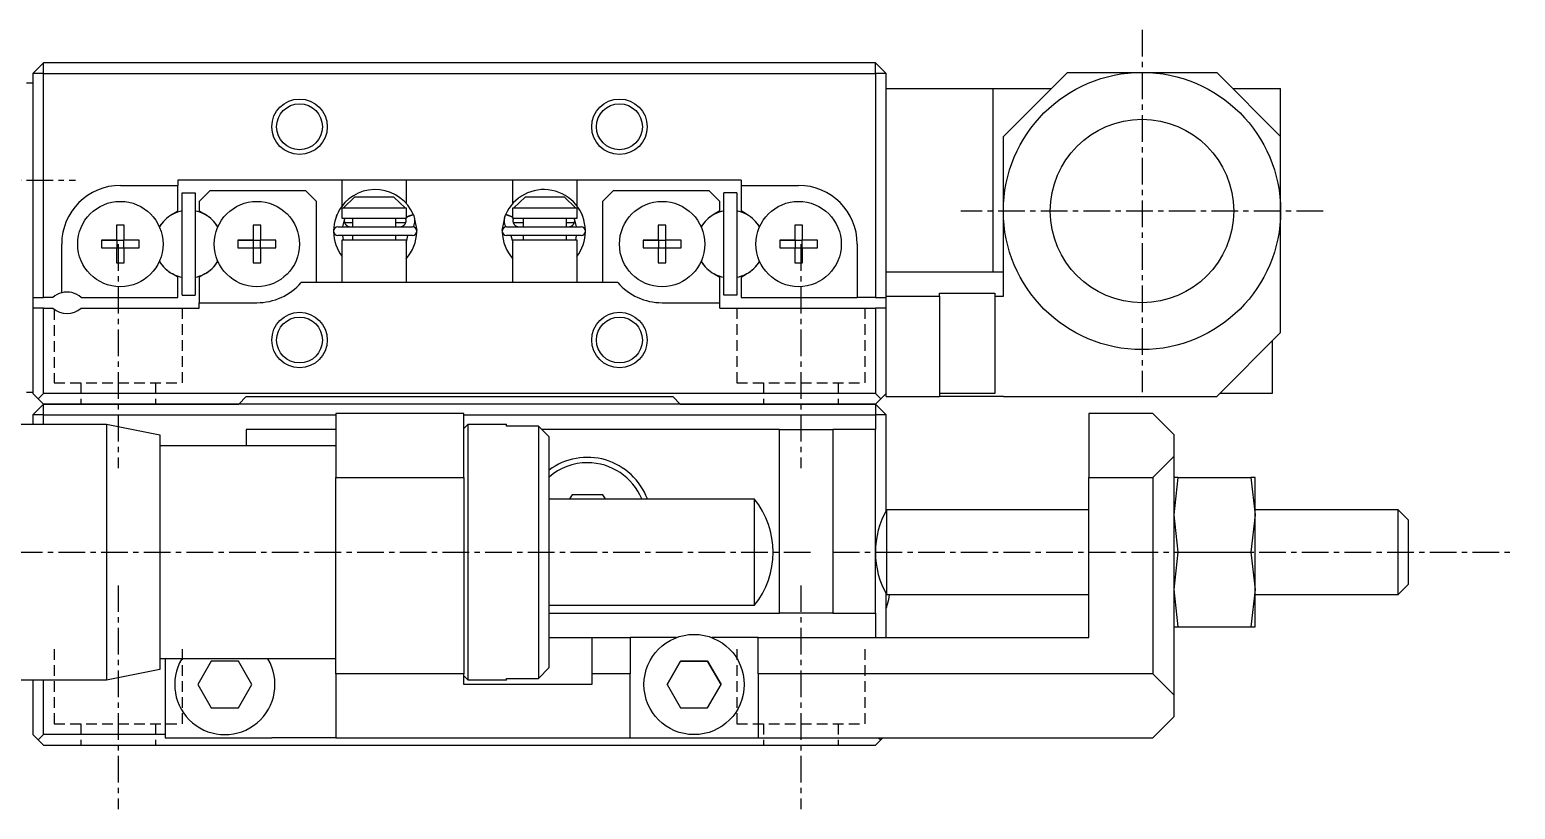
# Model space of a CAD drawing. Extents: x 10 to 385, y 10 to 217.
# Drawn here: x 265 to 334.7, y 21.8 to 58.4 of the extents above; entities that cross this region are included whole.
import ezdxf

# ---------------------------------------------------------------- set-up
doc = ezdxf.new("R2010")
doc.units = 0
doc.linetypes.add('CENTER', pattern=[2, 1.25, -0.25, 0.25, -0.25])
doc.linetypes.add('DASHED', pattern=[0.75, 0.5, -0.25])
doc.layers.get('0').update_dxf_attribs({"linetype": 'CONTINUOUS'})
doc.layers.add('CENTER', color=1, linetype='CENTER')

msp = doc.modelspace()

# ---------------------------------------------------------------- linework, layer by layer
at = {"color": 7, "linetype": 'CONTINUOUS'}
for p, q in [((265.16, 56.337), (265.66, 56.837)), ((265.66, 56.337), (265.66, 56.837)), ((304.66, 56.837), (265.66, 56.837)), ((304.66, 56.337), (304.66, 56.837)), ((305.16, 56.337), (304.66, 56.837)), ((265.16, 55.887), (264.86, 55.887)), ((265.66, 56.337), (265.16, 56.337)), ((265.16, 56.337), (265.16, 45.837)), ((265.66, 45.837), (265.66, 56.337)), ((265.66, 56.337), (304.66, 56.337)), ((304.66, 56.337), (304.66, 45.837)), ((305.16, 56.337), (304.66, 56.337)), ((305.16, 45.837), (305.16, 56.337)), ((310.66, 53.387), (313.66, 56.387)), ((313.66, 56.387), (317.16, 56.387)), ((317.16, 56.387), (320.66, 56.387)), ((320.66, 56.387), (323.66, 53.387)), ((305.16, 55.637), (310.16, 55.637)), ((310.16, 55.637), (310.16, 47.037)), ((310.16, 55.637), (312.91, 55.637)), ((321.41, 55.637), (323.66, 55.637)), ((323.66, 53.387), (323.66, 55.637)), ((310.66, 49.887), (310.66, 53.387)), ((323.66, 49.887), (323.66, 53.387)), ((269.26, 51.087), (271.96, 51.087)), ((271.96, 51.337), (271.96, 51.087)), ((298.36, 51.337), (271.96, 51.337)), ((271.96, 49.888), (271.96, 51.087)), ((279.66, 50.129), (279.66, 51.337)), ((282.66, 51.337), (282.66, 50.242)), ((287.66, 50.242), (287.66, 51.337)), ((290.66, 51.337), (290.66, 50.129)), ((298.36, 51.337), (298.36, 51.087)), ((298.36, 51.087), (301.06, 51.087)), ((298.36, 51.087), (298.36, 49.888)), ((272.16, 50.737), (272.76, 50.737)), ((272.16, 45.937), (272.16, 50.737)), ((272.76, 50.737), (272.76, 45.937)), ((272.96, 50.337), (273.46, 50.837)), ((272.96, 50.337), (272.96, 49.888)), ((277.96, 50.837), (273.46, 50.837)), ((277.96, 50.837), (278.46, 50.337)), ((278.46, 46.537), (278.46, 50.337)), ((280.244, 50.537), (279.715, 50.037)), ((282.077, 50.537), (280.244, 50.537)), ((282.606, 50.037), (282.077, 50.537)), ((282.66, 50.241), (282.66, 50.241)), ((287.66, 50.241), (287.66, 50.241)), ((288.244, 50.537), (287.715, 50.037)), ((290.077, 50.537), (288.244, 50.537)), ((290.606, 50.037), (290.077, 50.537)), ((291.86, 50.337), (292.36, 50.837)), ((291.86, 50.337), (291.86, 46.537)), ((296.86, 50.837), (292.36, 50.837)), ((296.86, 50.837), (297.36, 50.337)), ((297.36, 49.888), (297.36, 50.337)), ((298.16, 50.737), (297.56, 50.737)), ((297.56, 45.937), (297.56, 50.737)), ((298.16, 50.737), (298.16, 45.937)), ((271.7, 49.738), (271.96, 49.888)), ((272.96, 49.888), (273.22, 49.738)), ((279.392, 49.652), (279.413, 49.707)), ((279.417, 49.711), (279.418, 49.716)), ((279.66, 50.128), (279.66, 50.128)), ((279.66, 50.128), (279.66, 50.128)), ((279.66, 50.037), (279.715, 50.037)), ((279.66, 49.537), (279.66, 50.037)), ((282.66, 49.537), (279.66, 49.537)), ((279.775, 49.537), (279.669, 49.144)), ((279.715, 50.037), (282.606, 50.037)), ((279.759, 49.464), (279.758, 49.45)), ((279.761, 49.479), (279.759, 49.464)), ((279.764, 49.494), (279.761, 49.479)), ((279.767, 49.508), (279.764, 49.494)), ((279.771, 49.522), (279.767, 49.508)), ((279.776, 49.536), (279.771, 49.522)), ((279.781, 49.551), (279.776, 49.536)), ((280.16, 49.144), (280.16, 49.537)), ((282.16, 49.537), (282.16, 49.144)), ((282.606, 50.037), (282.66, 50.037)), ((282.634, 49.553), (282.625, 49.574)), ((282.636, 49.544), (282.634, 49.551)), ((282.642, 49.53), (282.636, 49.544)), ((282.646, 49.515), (282.642, 49.53)), ((282.65, 49.501), (282.646, 49.515)), ((282.652, 49.487), (282.65, 49.501)), ((282.655, 49.472), (282.652, 49.487)), ((282.656, 49.457), (282.655, 49.472)), ((282.657, 49.442), (282.656, 49.457)), ((282.66, 50.037), (282.66, 49.537)), ((282.763, 49.648), (282.66, 49.591)), ((282.66, 49.58), (282.669, 49.586)), ((282.669, 49.586), (282.679, 49.592)), ((282.679, 49.592), (282.689, 49.598)), ((282.689, 49.598), (282.7, 49.605)), ((282.7, 49.605), (282.713, 49.612)), ((282.713, 49.612), (282.726, 49.618)), ((282.726, 49.618), (282.739, 49.625)), ((282.739, 49.625), (282.753, 49.632)), ((282.753, 49.632), (282.768, 49.639)), ((282.997, 49.716), (282.763, 49.648)), ((282.768, 49.639), (282.783, 49.646)), ((282.783, 49.646), (282.798, 49.652)), ((282.798, 49.652), (282.813, 49.659)), ((282.813, 49.659), (282.828, 49.665)), ((282.828, 49.665), (282.844, 49.671)), ((282.844, 49.671), (282.859, 49.677)), ((282.859, 49.677), (282.874, 49.682)), ((282.874, 49.682), (282.888, 49.687)), ((282.888, 49.687), (282.902, 49.692)), ((282.902, 49.692), (282.915, 49.696)), ((282.915, 49.696), (282.928, 49.7)), ((282.928, 49.7), (282.94, 49.703)), ((282.94, 49.703), (282.951, 49.706)), ((282.951, 49.706), (282.961, 49.708)), ((282.961, 49.708), (282.97, 49.71)), ((282.97, 49.71), (282.978, 49.711)), ((282.978, 49.711), (282.985, 49.712)), ((282.985, 49.712), (282.991, 49.712)), ((282.991, 49.712), (282.995, 49.711)), ((282.995, 49.711), (282.999, 49.71)), ((282.996, 49.717), (283, 49.707)), ((282.999, 49.71), (283.001, 49.708)), ((283.001, 49.708), (283.002, 49.707)), ((283.002, 49.707), (283.014, 49.677)), ((283.014, 49.677), (283.025, 49.644)), ((283.022, 49.654), (283.156, 48.968)), ((283.025, 49.644), (283.034, 49.611)), ((283.034, 49.611), (283.042, 49.578)), ((283.042, 49.578), (283.048, 49.544)), ((283.048, 49.544), (283.053, 49.51)), ((283.053, 49.51), (283.056, 49.475)), ((283.056, 49.475), (283.057, 49.441)), ((287.165, 48.969), (287.299, 49.653)), ((287.264, 49.454), (287.266, 49.489)), ((287.264, 49.42), (287.264, 49.454)), ((287.266, 49.489), (287.27, 49.523)), ((287.27, 49.523), (287.275, 49.557)), ((287.275, 49.557), (287.281, 49.591)), ((287.281, 49.591), (287.29, 49.624)), ((287.29, 49.624), (287.3, 49.657)), ((287.3, 49.657), (287.312, 49.69)), ((287.312, 49.69), (287.319, 49.707)), ((287.32, 49.708), (287.319, 49.707)), ((287.322, 49.71), (287.32, 49.708)), ((287.325, 49.711), (287.322, 49.71)), ((287.324, 49.716), (287.558, 49.648)), ((287.33, 49.712), (287.325, 49.711)), ((287.336, 49.712), (287.33, 49.712)), ((287.343, 49.711), (287.336, 49.712)), ((287.351, 49.71), (287.343, 49.711)), ((287.36, 49.708), (287.351, 49.71)), ((287.37, 49.706), (287.36, 49.708)), ((287.381, 49.703), (287.37, 49.706)), ((287.393, 49.7), (287.381, 49.703)), ((287.406, 49.696), (287.393, 49.7)), ((287.419, 49.692), (287.406, 49.696)), ((287.433, 49.687), (287.419, 49.692)), ((287.447, 49.682), (287.433, 49.687)), ((287.462, 49.677), (287.447, 49.682)), ((287.477, 49.671), (287.462, 49.677)), ((287.492, 49.665), (287.477, 49.671)), ((287.508, 49.659), (287.492, 49.665)), ((287.523, 49.652), (287.508, 49.659)), ((287.538, 49.646), (287.523, 49.652)), ((287.553, 49.639), (287.538, 49.646)), ((287.568, 49.632), (287.553, 49.639)), ((287.558, 49.648), (287.66, 49.591)), ((287.582, 49.625), (287.568, 49.632)), ((287.595, 49.618), (287.582, 49.625)), ((287.608, 49.612), (287.595, 49.618)), ((287.62, 49.605), (287.608, 49.612)), ((287.632, 49.598), (287.62, 49.605)), ((287.642, 49.592), (287.632, 49.598)), ((287.652, 49.586), (287.642, 49.592)), ((287.66, 49.58), (287.652, 49.586)), ((287.66, 50.037), (287.715, 50.037)), ((287.66, 49.537), (287.66, 50.037)), ((290.66, 49.537), (287.66, 49.537)), ((287.665, 49.464), (287.664, 49.45)), ((287.667, 49.479), (287.665, 49.464)), ((287.67, 49.494), (287.667, 49.479)), ((287.673, 49.508), (287.67, 49.494)), ((287.677, 49.522), (287.673, 49.508)), ((287.682, 49.536), (287.677, 49.522)), ((287.687, 49.551), (287.682, 49.536)), ((287.715, 50.037), (290.606, 50.037)), ((288.16, 49.144), (288.16, 49.537)), ((290.16, 49.537), (290.16, 49.144)), ((290.543, 49.544), (290.54, 49.551)), ((290.548, 49.53), (290.543, 49.544)), ((290.652, 49.144), (290.546, 49.537)), ((290.552, 49.515), (290.548, 49.53)), ((290.556, 49.501), (290.552, 49.515)), ((290.559, 49.487), (290.556, 49.501)), ((290.561, 49.472), (290.559, 49.487)), ((290.562, 49.457), (290.561, 49.472)), ((290.563, 49.442), (290.562, 49.457)), ((290.606, 50.037), (290.66, 50.037)), ((290.66, 50.037), (290.66, 49.537)), ((290.904, 49.712), (290.903, 49.716)), ((290.908, 49.707), (290.929, 49.649)), ((297.36, 49.888), (297.1, 49.738)), ((298.62, 49.738), (298.36, 49.888)), ((310.66, 45.887), (310.66, 49.887)), ((323.66, 44.187), (323.66, 49.887)), ((269.44, 49.224), (269.08, 49.224)), ((269.08, 49.224), (269.08, 48.517)), ((269.44, 48.517), (269.44, 49.224)), ((275.84, 49.224), (275.48, 49.224)), ((275.48, 49.224), (275.48, 48.517)), ((275.84, 48.517), (275.84, 49.224)), ((279.457, 49.144), (282.957, 49.144)), ((279.758, 49.45), (279.758, 49.435)), ((279.758, 49.435), (279.759, 49.42)), ((279.759, 49.42), (279.76, 49.405)), ((279.76, 49.405), (279.762, 49.391)), ((279.762, 49.391), (279.765, 49.376)), ((279.765, 49.376), (279.768, 49.362)), ((279.768, 49.362), (279.773, 49.347)), ((279.773, 49.347), (279.778, 49.334)), ((280.16, 49.337), (279.776, 49.337)), ((279.778, 49.334), (279.783, 49.32)), ((279.783, 49.32), (279.79, 49.306)), ((279.79, 49.306), (279.797, 49.293)), ((279.797, 49.293), (279.804, 49.281)), ((279.804, 49.281), (279.813, 49.269)), ((279.813, 49.269), (279.822, 49.257)), ((279.822, 49.257), (279.831, 49.245)), ((279.831, 49.245), (279.841, 49.235)), ((279.841, 49.235), (279.852, 49.224)), ((279.852, 49.224), (279.863, 49.215)), ((279.863, 49.215), (279.875, 49.205)), ((279.875, 49.205), (279.887, 49.197)), ((279.887, 49.197), (279.899, 49.189)), ((279.899, 49.189), (279.912, 49.181)), ((279.912, 49.181), (279.925, 49.174)), ((279.925, 49.174), (279.938, 49.168)), ((279.938, 49.168), (279.952, 49.163)), ((279.952, 49.163), (279.966, 49.158)), ((279.966, 49.158), (279.98, 49.154)), ((279.98, 49.154), (279.994, 49.15)), ((279.994, 49.15), (280.009, 49.148)), ((280.009, 49.148), (280.023, 49.146)), ((280.023, 49.146), (280.038, 49.144)), ((280.038, 49.144), (280.053, 49.144)), ((280.053, 49.144), (280.058, 49.144)), ((282.639, 49.337), (282.16, 49.337)), ((282.356, 49.144), (282.37, 49.144)), ((282.37, 49.144), (282.385, 49.145)), ((282.385, 49.145), (282.4, 49.147)), ((282.4, 49.147), (282.414, 49.149)), ((282.414, 49.149), (282.429, 49.152)), ((282.429, 49.152), (282.443, 49.156)), ((282.443, 49.156), (282.457, 49.161)), ((282.457, 49.161), (282.471, 49.166)), ((282.471, 49.166), (282.484, 49.172)), ((282.484, 49.172), (282.497, 49.178)), ((282.497, 49.178), (282.51, 49.185)), ((282.51, 49.185), (282.523, 49.193)), ((282.523, 49.193), (282.535, 49.201)), ((282.535, 49.201), (282.547, 49.21)), ((282.547, 49.21), (282.558, 49.22)), ((282.558, 49.22), (282.569, 49.23)), ((282.569, 49.23), (282.579, 49.24)), ((282.579, 49.24), (282.589, 49.252)), ((282.589, 49.252), (282.598, 49.263)), ((282.598, 49.263), (282.606, 49.275)), ((282.606, 49.275), (282.614, 49.287)), ((282.614, 49.287), (282.622, 49.3)), ((282.622, 49.3), (282.628, 49.313)), ((282.628, 49.313), (282.634, 49.327)), ((282.634, 49.327), (282.64, 49.341)), ((282.64, 49.341), (282.644, 49.355)), ((282.644, 49.355), (282.648, 49.369)), ((282.648, 49.369), (282.651, 49.383)), ((282.651, 49.383), (282.654, 49.398)), ((282.654, 49.398), (282.655, 49.413)), ((282.655, 49.413), (282.656, 49.427)), ((282.656, 49.427), (282.657, 49.442)), ((283.003, 49.172), (282.989, 49.141)), ((283.016, 49.205), (283.003, 49.172)), ((283.027, 49.237), (283.016, 49.205)), ((283.036, 49.27), (283.027, 49.237)), ((283.043, 49.304), (283.036, 49.27)), ((283.049, 49.338), (283.043, 49.304)), ((283.053, 49.372), (283.049, 49.338)), ((283.056, 49.406), (283.053, 49.372)), ((283.057, 49.441), (283.056, 49.406)), ((287.266, 49.386), (287.264, 49.42)), ((287.27, 49.351), (287.266, 49.386)), ((287.275, 49.317), (287.27, 49.351)), ((287.282, 49.284), (287.275, 49.317)), ((287.29, 49.25), (287.282, 49.284)), ((287.301, 49.217), (287.29, 49.25)), ((287.312, 49.185), (287.301, 49.217)), ((287.326, 49.153), (287.312, 49.185)), ((287.331, 49.141), (287.326, 49.153)), ((287.363, 49.144), (290.863, 49.144)), ((287.664, 49.45), (287.664, 49.435)), ((287.664, 49.435), (287.665, 49.42)), ((287.665, 49.42), (287.666, 49.405)), ((287.666, 49.405), (287.668, 49.391)), ((287.668, 49.391), (287.671, 49.376)), ((287.671, 49.376), (287.674, 49.362)), ((287.674, 49.362), (287.679, 49.347)), ((287.679, 49.347), (287.684, 49.334)), ((288.16, 49.337), (287.682, 49.337)), ((287.684, 49.334), (287.689, 49.32)), ((287.689, 49.32), (287.696, 49.306)), ((287.696, 49.306), (287.703, 49.293)), ((287.703, 49.293), (287.711, 49.281)), ((287.711, 49.281), (287.719, 49.269)), ((287.719, 49.269), (287.728, 49.257)), ((287.728, 49.257), (287.737, 49.245)), ((287.737, 49.245), (287.747, 49.235)), ((287.747, 49.235), (287.758, 49.224)), ((287.758, 49.224), (287.769, 49.215)), ((287.769, 49.215), (287.781, 49.205)), ((287.781, 49.205), (287.793, 49.197)), ((287.793, 49.197), (287.805, 49.189)), ((287.805, 49.189), (287.818, 49.181)), ((287.818, 49.181), (287.831, 49.174)), ((287.831, 49.174), (287.844, 49.168)), ((287.844, 49.168), (287.858, 49.163)), ((287.858, 49.163), (287.872, 49.158)), ((287.872, 49.158), (287.886, 49.154)), ((287.886, 49.154), (287.901, 49.15)), ((287.901, 49.15), (287.915, 49.148)), ((287.915, 49.148), (287.93, 49.146)), ((287.93, 49.146), (287.944, 49.144)), ((287.944, 49.144), (287.959, 49.144)), ((287.959, 49.144), (287.964, 49.144)), ((290.545, 49.337), (290.16, 49.337)), ((290.263, 49.144), (290.277, 49.144)), ((290.277, 49.144), (290.291, 49.145)), ((290.291, 49.145), (290.306, 49.147)), ((290.306, 49.147), (290.32, 49.149)), ((290.32, 49.149), (290.335, 49.152)), ((290.335, 49.152), (290.349, 49.156)), ((290.349, 49.156), (290.363, 49.161)), ((290.363, 49.161), (290.377, 49.166)), ((290.377, 49.166), (290.39, 49.172)), ((290.39, 49.172), (290.404, 49.178)), ((290.404, 49.178), (290.416, 49.185)), ((290.416, 49.185), (290.429, 49.193)), ((290.429, 49.193), (290.441, 49.201)), ((290.441, 49.201), (290.453, 49.21)), ((290.453, 49.21), (290.464, 49.22)), ((290.464, 49.22), (290.475, 49.23)), ((290.475, 49.23), (290.485, 49.24)), ((290.485, 49.24), (290.495, 49.252)), ((290.495, 49.252), (290.504, 49.263)), ((290.504, 49.263), (290.512, 49.275)), ((290.512, 49.275), (290.52, 49.287)), ((290.52, 49.287), (290.528, 49.3)), ((290.528, 49.3), (290.534, 49.313)), ((290.534, 49.313), (290.541, 49.327)), ((290.541, 49.327), (290.546, 49.341)), ((290.546, 49.341), (290.55, 49.355)), ((290.55, 49.355), (290.554, 49.369)), ((290.554, 49.369), (290.558, 49.383)), ((290.558, 49.383), (290.56, 49.398)), ((290.56, 49.398), (290.562, 49.413)), ((290.562, 49.413), (290.563, 49.427)), ((290.563, 49.427), (290.563, 49.442)), ((294.84, 49.224), (294.48, 49.224)), ((294.48, 49.224), (294.48, 48.517)), ((294.84, 48.517), (294.84, 49.224)), ((301.24, 49.224), (300.88, 49.224)), ((300.88, 49.224), (300.88, 48.517)), ((301.24, 48.517), (301.24, 49.224)), ((266.51, 46.055), (266.51, 48.337)), ((268.374, 48.517), (268.374, 48.157)), ((269.08, 48.517), (268.374, 48.517)), ((268.374, 48.517), (269.08, 48.517)), ((268.374, 48.157), (269.08, 48.157)), ((269.091, 48.507), (269.08, 48.517)), ((269.091, 48.168), (269.08, 48.157)), ((269.08, 48.157), (269.08, 47.451)), ((269.091, 48.507), (269.091, 48.168)), ((269.43, 48.507), (269.091, 48.507)), ((269.091, 48.168), (269.43, 48.168)), ((269.43, 48.507), (269.44, 48.517)), ((269.43, 48.168), (269.43, 48.507)), ((269.43, 48.168), (269.44, 48.157)), ((270.147, 48.517), (269.44, 48.517)), ((270.147, 48.517), (269.44, 48.517)), ((269.44, 48.157), (270.147, 48.157)), ((269.44, 47.451), (269.44, 48.157)), ((270.147, 48.157), (270.147, 48.517)), ((274.774, 48.517), (274.774, 48.157)), ((275.48, 48.517), (274.774, 48.517)), ((274.774, 48.517), (275.48, 48.517)), ((274.774, 48.157), (275.48, 48.157)), ((275.491, 48.507), (275.48, 48.517)), ((275.491, 48.168), (275.48, 48.157)), ((275.48, 48.157), (275.48, 47.451)), ((275.491, 48.507), (275.491, 48.168)), ((275.83, 48.507), (275.491, 48.507)), ((275.491, 48.168), (275.83, 48.168)), ((275.83, 48.507), (275.84, 48.517)), ((275.83, 48.168), (275.83, 48.507)), ((275.83, 48.168), (275.84, 48.157)), ((276.547, 48.517), (275.84, 48.517)), ((276.547, 48.517), (275.84, 48.517)), ((275.84, 48.157), (276.547, 48.157)), ((275.84, 47.451), (275.84, 48.157)), ((276.547, 48.157), (276.547, 48.517)), ((282.957, 48.744), (279.457, 48.744)), ((279.66, 48.537), (282.66, 48.537)), ((279.66, 46.537), (279.66, 48.537)), ((279.669, 48.744), (279.711, 48.537)), ((280.16, 48.537), (280.16, 48.744)), ((282.16, 48.744), (282.16, 48.537)), ((282.66, 48.537), (282.66, 46.537)), ((282.661, 48.402), (282.696, 48.509)), ((282.696, 48.509), (282.746, 48.744)), ((290.863, 48.744), (287.363, 48.744)), ((287.575, 48.744), (287.623, 48.514)), ((287.623, 48.514), (287.66, 48.403)), ((287.66, 48.537), (290.66, 48.537)), ((287.66, 46.537), (287.66, 48.537)), ((288.16, 48.537), (288.16, 48.744)), ((290.16, 48.744), (290.16, 48.537)), ((290.61, 48.537), (290.651, 48.744)), ((290.66, 48.537), (290.66, 46.537)), ((293.774, 48.517), (293.774, 48.157)), ((294.48, 48.517), (293.774, 48.517)), ((293.774, 48.517), (294.48, 48.517)), ((293.774, 48.157), (294.48, 48.157)), ((294.491, 48.507), (294.48, 48.517)), ((294.491, 48.168), (294.48, 48.157)), ((294.48, 48.157), (294.48, 47.451)), ((294.491, 48.507), (294.491, 48.168)), ((294.83, 48.507), (294.491, 48.507)), ((294.491, 48.168), (294.83, 48.168)), ((294.83, 48.507), (294.84, 48.517)), ((294.83, 48.168), (294.83, 48.507)), ((294.83, 48.168), (294.84, 48.157)), ((295.547, 48.517), (294.84, 48.517)), ((295.547, 48.517), (294.84, 48.517)), ((294.84, 48.157), (295.547, 48.157)), ((294.84, 47.451), (294.84, 48.157)), ((295.547, 48.157), (295.547, 48.517)), ((300.174, 48.517), (300.174, 48.157)), ((300.88, 48.517), (300.174, 48.517)), ((300.174, 48.517), (300.88, 48.517)), ((300.174, 48.157), (300.88, 48.157)), ((300.891, 48.507), (300.88, 48.517)), ((300.891, 48.168), (300.88, 48.157)), ((300.88, 48.157), (300.88, 47.451)), ((300.891, 48.507), (300.891, 48.168)), ((301.23, 48.507), (300.891, 48.507)), ((300.891, 48.168), (301.23, 48.168)), ((301.23, 48.507), (301.24, 48.517)), ((301.23, 48.168), (301.23, 48.507)), ((301.23, 48.168), (301.24, 48.157)), ((301.947, 48.517), (301.24, 48.517)), ((301.947, 48.517), (301.24, 48.517)), ((301.24, 48.157), (301.947, 48.157)), ((301.24, 47.451), (301.24, 48.157)), ((301.947, 48.157), (301.947, 48.517)), ((303.81, 48.337), (303.81, 45.837)), ((269.08, 47.451), (269.44, 47.451)), ((275.48, 47.451), (275.84, 47.451)), ((294.48, 47.451), (294.84, 47.451)), ((300.88, 47.451), (301.24, 47.451)), ((271.96, 46.786), (271.7, 46.937)), ((271.96, 45.837), (271.96, 46.786)), ((273.22, 46.937), (272.96, 46.786)), ((272.96, 46.786), (272.96, 45.587)), ((297.1, 46.937), (297.36, 46.786)), ((297.36, 45.587), (297.36, 46.786)), ((298.36, 46.786), (298.62, 46.937)), ((298.36, 46.786), (298.36, 45.837)), ((305.16, 47.037), (310.16, 47.037)), ((310.16, 47.037), (310.66, 47.037)), ((292.581, 46.537), (277.739, 46.537)), ((307.66, 45.887), (307.66, 46.037)), ((307.66, 46.037), (310.26, 46.037)), ((310.26, 46.037), (310.26, 41.337)), ((265.16, 45.837), (265.16, 45.337)), ((265.16, 45.837), (265.66, 45.837)), ((265.16, 45.337), (265.16, 41.337)), ((265.66, 45.337), (265.16, 45.337)), ((266.099, 45.837), (265.66, 45.837)), ((265.66, 45.337), (266.099, 45.337)), ((265.66, 41.337), (265.66, 45.337)), ((267.422, 45.837), (271.96, 45.837)), ((267.422, 45.337), (272.96, 45.337)), ((272.16, 45.937), (272.76, 45.937)), ((272.96, 45.587), (275.66, 45.587)), ((272.96, 45.337), (272.96, 45.587)), ((294.66, 45.587), (297.36, 45.587)), ((297.36, 45.337), (297.36, 45.587)), ((297.36, 45.337), (304.66, 45.337)), ((298.16, 45.937), (297.56, 45.937)), ((298.36, 45.837), (303.81, 45.837)), ((304.66, 45.837), (303.81, 45.837)), ((304.66, 45.837), (305.16, 45.837)), ((304.66, 45.337), (304.66, 41.337)), ((305.16, 45.337), (304.66, 45.337)), ((305.16, 45.887), (307.66, 45.887)), ((305.16, 45.337), (305.16, 45.837)), ((305.16, 41.337), (305.16, 45.337)), ((307.66, 45.887), (307.66, 41.187)), ((310.26, 45.887), (310.66, 45.887)), ((323.66, 44.187), (320.66, 41.187)), ((323.26, 43.787), (323.26, 41.337)), ((264.86, 41.387), (265.16, 41.387)), ((265.16, 41.337), (265.41, 41.087)), ((265.41, 41.087), (265.66, 41.337)), ((304.66, 41.337), (265.66, 41.337)), ((275.16, 41.187), (274.81, 40.837)), ((275.16, 41.187), (295.16, 41.187)), ((295.51, 40.837), (295.16, 41.187)), ((304.66, 41.337), (304.91, 41.087)), ((304.91, 41.087), (305.16, 41.337)), ((305.16, 41.187), (305.16, 41.337)), ((305.16, 41.187), (307.66, 41.187)), ((310.26, 41.337), (307.66, 41.337)), ((310.66, 41.187), (307.66, 41.187)), ((310.66, 41.187), (320.66, 41.187)), ((323.26, 41.337), (320.81, 41.337)), ((265.16, 40.337), (265.66, 40.837)), ((265.41, 41.087), (265.66, 40.837)), ((265.66, 40.837), (274.81, 40.837)), ((265.66, 40.337), (265.66, 40.837)), ((304.66, 40.837), (265.66, 40.837)), ((295.51, 40.837), (304.66, 40.837)), ((304.66, 40.837), (304.91, 41.087)), ((304.66, 40.837), (304.66, 40.337)), ((304.66, 40.837), (305.16, 40.337)), ((258.86, 39.887), (268.61, 39.887)), ((265.66, 40.337), (265.16, 40.337)), ((265.16, 40.337), (265.16, 39.887)), ((265.66, 39.887), (265.66, 40.337)), ((265.66, 40.337), (279.36, 40.337)), ((268.61, 39.887), (268.61, 27.887)), ((268.61, 39.887), (271.11, 39.387)), ((285.36, 40.387), (279.36, 40.387)), ((279.36, 40.387), (279.36, 37.387)), ((285.36, 37.387), (285.36, 40.387)), ((285.36, 40.337), (304.66, 40.337)), ((285.36, 39.687), (285.56, 39.887)), ((285.56, 27.887), (285.56, 39.887)), ((285.56, 39.887), (287.36, 39.887)), ((287.36, 39.803), (287.36, 39.887)), ((288.86, 39.803), (287.36, 39.803)), ((288.86, 39.803), (288.86, 27.971)), ((289.36, 39.296), (288.86, 39.803)), ((304.66, 40.337), (304.66, 39.637)), ((305.16, 40.337), (304.66, 40.337)), ((305.16, 35.824), (305.16, 40.337)), ((317.66, 40.387), (314.66, 40.387)), ((314.66, 40.387), (314.66, 37.387)), ((318.66, 39.387), (317.66, 40.387)), ((271.11, 39.387), (271.11, 28.387)), ((275.16, 39.637), (275.16, 38.887)), ((279.36, 39.637), (275.16, 39.637)), ((300.16, 39.637), (289.024, 39.637)), ((289.36, 28.479), (289.36, 39.296)), ((300.16, 31.037), (300.16, 39.637)), ((300.16, 39.637), (302.66, 39.637)), ((302.66, 39.637), (302.66, 31.037)), ((304.66, 39.637), (302.66, 39.637)), ((304.66, 31.037), (304.66, 39.637)), ((318.66, 38.387), (318.66, 39.387)), ((271.11, 38.887), (279.36, 38.887)), ((317.66, 37.387), (318.66, 38.387)), ((318.66, 37.387), (318.66, 38.387)), ((279.36, 37.387), (285.36, 37.387)), ((279.36, 28.187), (279.36, 37.387)), ((285.36, 37.387), (285.36, 28.187)), ((314.66, 37.387), (317.66, 37.387)), ((314.66, 29.887), (314.66, 37.387)), ((317.66, 37.387), (317.66, 28.187)), ((318.66, 35.637), (318.857, 37.387)), ((318.857, 37.387), (318.66, 37.387)), ((318.66, 35.887), (318.66, 37.387)), ((318.857, 37.387), (322.263, 37.387)), ((322.263, 37.387), (322.46, 35.637)), ((322.46, 37.387), (322.263, 37.387)), ((322.46, 35.637), (322.46, 37.387)), ((289.36, 36.387), (298.983, 36.387)), ((290.439, 36.587), (290.323, 36.387)), ((291.882, 36.587), (290.439, 36.587)), ((291.998, 36.387), (291.882, 36.587)), ((298.983, 36.387), (298.983, 31.387)), ((305.196, 31.887), (305.196, 35.887)), ((305.196, 31.887), (305.196, 35.887)), ((305.196, 35.887), (314.66, 35.887)), ((318.66, 31.887), (318.66, 35.887)), ((318.857, 33.887), (318.66, 35.637)), ((322.46, 35.637), (322.263, 33.887)), ((322.46, 35.887), (329.16, 35.887)), ((322.46, 32.137), (322.46, 35.637)), ((329.16, 35.887), (329.16, 31.887)), ((329.16, 35.887), (329.41, 35.637)), ((329.41, 35.637), (329.66, 35.387)), ((329.66, 32.387), (329.66, 35.387)), ((318.66, 32.137), (318.857, 33.887)), ((318.857, 33.887), (322.263, 33.887)), ((322.263, 33.887), (322.46, 32.137)), ((318.857, 30.387), (318.66, 32.137)), ((322.46, 32.137), (322.263, 30.387)), ((322.46, 30.387), (322.46, 32.137)), ((329.41, 32.137), (329.16, 31.887)), ((329.66, 32.387), (329.41, 32.137)), ((298.983, 31.387), (289.36, 31.387)), ((305.16, 29.887), (305.16, 31.951)), ((314.66, 31.887), (305.196, 31.887)), ((305.23, 31.451), (305.235, 31.449)), ((318.66, 27.187), (318.66, 31.887)), ((329.16, 31.887), (322.46, 31.887)), ((289.36, 31.037), (300.16, 31.037)), ((302.66, 31.037), (300.16, 31.037)), ((302.66, 31.037), (304.66, 31.037)), ((304.66, 31.037), (304.66, 29.887)), ((318.66, 30.387), (318.857, 30.387)), ((318.857, 30.387), (322.263, 30.387)), ((322.263, 30.387), (322.46, 30.387)), ((289.36, 29.887), (291.36, 29.887)), ((291.36, 29.887), (291.36, 28.187)), ((291.36, 29.887), (293.16, 29.887)), ((293.16, 29.887), (293.16, 28.187)), ((295.334, 29.887), (293.16, 29.887)), ((299.16, 29.887), (296.987, 29.887)), ((299.16, 29.887), (314.66, 29.887)), ((299.16, 28.187), (299.16, 29.887)), ((279.36, 28.887), (271.11, 28.887)), ((271.36, 28.887), (271.36, 25.187)), ((273.525, 28.787), (272.89, 27.687)), ((274.795, 28.787), (273.525, 28.787)), ((275.431, 27.687), (274.795, 28.787)), ((295.525, 28.787), (294.89, 27.687)), ((294.89, 27.687), (295.525, 28.787)), ((296.795, 28.787), (295.525, 28.787)), ((295.525, 28.787), (296.795, 28.787)), ((297.431, 27.687), (296.795, 28.787)), ((296.795, 28.787), (297.431, 27.687)), ((268.61, 27.887), (258.86, 27.887)), ((265.16, 27.887), (265.16, 25.337)), ((265.66, 25.337), (265.66, 27.887)), ((271.11, 28.387), (268.61, 27.887)), ((285.36, 28.187), (279.36, 28.187)), ((279.36, 28.187), (279.36, 25.187)), ((285.36, 27.687), (285.36, 28.187)), ((285.56, 27.887), (285.36, 28.087)), ((287.36, 27.887), (285.56, 27.887)), ((287.36, 27.887), (287.36, 27.971)), ((287.36, 27.971), (288.86, 27.971)), ((288.86, 27.971), (289.36, 28.479)), ((293.16, 28.187), (291.36, 28.187)), ((291.36, 28.187), (291.36, 27.687)), ((293.16, 25.187), (293.16, 28.187)), ((317.66, 28.187), (299.16, 28.187)), ((299.16, 28.187), (299.16, 25.187)), ((318.66, 27.187), (317.66, 28.187)), ((272.89, 27.687), (273.525, 26.587)), ((274.795, 26.587), (275.431, 27.687)), ((291.36, 27.687), (285.36, 27.687)), ((294.89, 27.687), (295.525, 26.587)), ((296.795, 26.587), (297.431, 27.687)), ((318.66, 26.187), (318.66, 27.187)), ((273.525, 26.587), (274.795, 26.587)), ((295.525, 26.587), (296.795, 26.587)), ((317.66, 25.187), (318.66, 26.187)), ((265.16, 25.337), (265.41, 25.087)), ((265.41, 25.087), (265.66, 25.337)), ((265.66, 24.837), (265.41, 25.087)), ((271.36, 25.337), (265.66, 25.337)), ((271.36, 25.187), (276.36, 25.187)), ((279.36, 25.187), (276.36, 25.187)), ((279.36, 25.187), (293.16, 25.187)), ((293.16, 25.187), (299.16, 25.187)), ((299.16, 25.187), (317.66, 25.187)), ((304.66, 24.837), (304.91, 25.087)), ((304.81, 25.187), (304.91, 25.087)), ((304.91, 25.087), (305.01, 25.187)), ((265.66, 24.837), (304.66, 24.837))]:
    msp.add_line(p, q, dxfattribs=at)
at = {"color": 3, "linetype": 'DASHED'}
for p, q in [((266.16, 45.287), (266.16, 41.837)), ((272.16, 45.337), (272.16, 41.837)), ((298.16, 45.337), (298.16, 41.837)), ((304.16, 45.337), (304.16, 41.837)), ((266.16, 41.837), (272.16, 41.837)), ((267.41, 41.837), (267.41, 40.837)), ((270.91, 41.837), (270.91, 40.837)), ((298.16, 41.837), (304.16, 41.837)), ((299.41, 41.837), (299.41, 40.837)), ((302.91, 41.837), (302.91, 40.837)), ((266.16, 29.337), (266.16, 25.837)), ((272.16, 29.337), (272.16, 25.837)), ((298.16, 29.337), (298.16, 25.837)), ((304.16, 29.337), (304.16, 25.837)), ((266.16, 25.837), (272.16, 25.837)), ((267.41, 25.837), (267.41, 24.837)), ((270.91, 25.837), (270.91, 24.837)), ((298.16, 25.837), (304.16, 25.837)), ((299.41, 25.837), (299.41, 24.837)), ((302.91, 25.837), (302.91, 24.837))]:
    msp.add_line(p, q, dxfattribs=at)
at = {"color": 7, "linetype": 'CONTINUOUS'}
for centre, radius in [((317.16, 49.887), 6.5), ((277.66, 53.837), 1.075), ((292.66, 53.837), 1.075), ((317.16, 49.887), 4.3), ((269.26, 48.337), 2), ((275.66, 48.337), 2), ((294.66, 48.337), 2), ((301.06, 48.337), 2), ((277.66, 43.837), 1.075), ((292.66, 43.837), 1.075), ((296.16, 27.687), 2.35)]:
    msp.add_circle(centre, radius, dxfattribs=at)
at = {"color": 3, "linetype": 'CONTINUOUS'}
for centre in [(277.66, 53.837), (292.66, 53.837), (277.66, 43.837), (292.66, 43.837)]:
    msp.add_circle(centre, 1.3, dxfattribs=at)
at = {"color": 7, "linetype": 'CONTINUOUS'}
for centre, radius, start, end in [((269.26, 48.337), 2.75, 90, 180), ((281.207, 48.944), 1.949, 23.0583, 144.47261), ((289.113, 48.943), 1.949, 0.80286, 156.92941), ((301.06, 48.337), 2.75, 0, 90), ((272.575, 48.222), 1.75, 120, 148.11847), ((272.46, 48.337), 1.587, 134.99975, 149.56682), ((272.46, 48.337), 1.587, 100.89309, 134.99975), ((272.46, 48.337), 1.587, 44.99975, 79.10698), ((272.345, 48.222), 1.75, 31.88153, 60), ((272.46, 48.337), 1.587, 30.43326, 44.99975), ((281.213, 48.942), 1.954, 144.53122, 179.19215), ((297.975, 48.222), 1.75, 120, 148.11847), ((297.86, 48.337), 1.587, 135.00025, 149.56674), ((297.86, 48.337), 1.587, 100.89302, 135.00025), ((297.86, 48.337), 1.587, 45.00025, 79.10691), ((297.745, 48.222), 1.75, 31.88153, 60), ((297.86, 48.337), 1.587, 30.43318, 45.00025), ((279.457, 48.944), 0.2, 90, 270), ((281.204, 48.943), 1.946, 180.81936, 217.46619), ((281.203, 48.946), 1.953, 318.26809, 359.15688), ((282.957, 48.944), 0.2, 270, 90), ((287.363, 48.944), 0.2, 90, 270), ((289.117, 48.945), 1.953, 180.84976, 221.72416), ((289.118, 48.942), 1.944, 322.51327, 359.29445), ((290.863, 48.944), 0.2, 270, 90), ((272.575, 48.452), 1.75, 211.88153, 240), ((272.46, 48.337), 1.587, 210.43318, 225.00025), ((272.345, 48.452), 1.75, 300, 328.11847), ((272.46, 48.337), 1.587, 315.00025, 329.56674), ((297.975, 48.452), 1.75, 211.88153, 240), ((297.86, 48.337), 1.587, 210.43326, 224.99975), ((297.745, 48.452), 1.75, 300, 328.11847), ((297.86, 48.337), 1.587, 314.99975, 329.56682), ((272.46, 48.337), 1.587, 225.00025, 259.10691), ((272.46, 48.337), 1.587, 280.89302, 315.00025), ((297.86, 48.337), 1.587, 224.99975, 259.10698), ((297.86, 48.337), 1.587, 280.89309, 314.99975), ((266.76, 45.087), 1, 104.47751, 131.40962), ((266.76, 45.087), 1, 48.59038, 104.47751), ((275.66, 48.337), 2.75, 270, 319.11481), ((294.66, 48.337), 2.75, 220.88519, 270), ((266.76, 46.087), 1, 228.59038, 311.40962), ((291.16, 35.337), 3, 20.48723, 126.8699), ((291.16, 35.337), 2.75, 90, 130.88519), ((291.16, 35.337), 2.75, 22.44626, 90), ((295.86, 33.887), 4, 321.31781, 38.68219), ((308.66, 33.887), 4, 150, 180), ((308.66, 33.887), 4, 180, 210), ((302.16, 32.337), 3.2, 339.63587, 343.87747), ((302.16, 32.337), 3.195, 343.89329, 351.90308), ((274.16, 27.687), 2.35, 149.29364, 30.70636)]:
    msp.add_arc(centre, radius, start, end, dxfattribs=at)
at = {"layer": 'CENTER', "color": 1, "linetype": 'CENTER'}
for p, q in [((317.16, 58.387), (317.16, 41.387)), ((248.86, 51.337), (267.16, 51.337)), ((325.66, 49.887), (308.66, 49.887)), ((269.16, 48.337), (269.16, 37.837)), ((301.16, 48.337), (301.16, 37.837)), ((236.36, 33.887), (301.86, 33.887)), ((302.66, 33.887), (334.66, 33.887)), ((269.16, 32.337), (269.16, 21.837)), ((301.16, 32.337), (301.16, 21.837))]:
    msp.add_line(p, q, dxfattribs=at)

doc.saveas('drawing.dxf')
